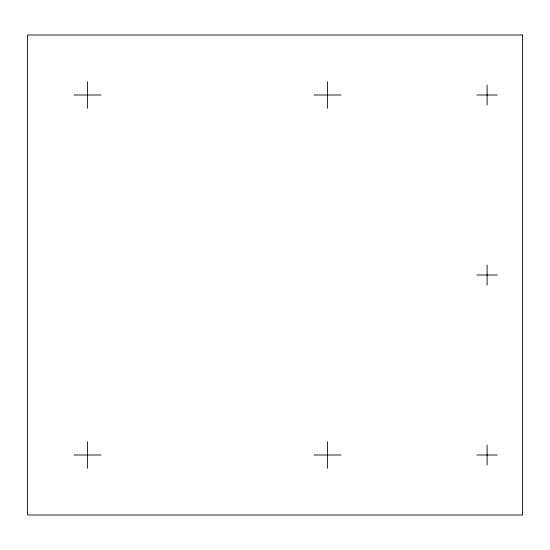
<?xml version="1.0" encoding="UTF-8"?>
<svg xmlns="http://www.w3.org/2000/svg" width="550" height="550" viewBox="0 0 550 550"><rect width="100%" height="100%" fill="white"/><g stroke="black" fill="none" stroke-linecap="round" stroke-linejoin="round"><path stroke-width="0.82" d="M74.002 94.999L101.001 94.999M314.002 94.999L341 94.999M476.898 94.999L497.303 94.999M476.898 275L497.303 275M74.002 455.001L101.001 455.001M314.002 455.001L341 455.001M476.898 455.001L497.303 455.001M487.101 84.954L487.101 105.043M487.101 264.956L487.101 285.044M487.101 444.957L487.101 465.046M327.498 81.703L327.498 108.295M327.498 441.705L327.498 468.297M87.498 81.703L87.498 108.295M87.498 441.705L87.498 468.297M522.5 35.001L27.5 35.001L27.5 514.999L522.5 514.999L522.5 35.001"/></g></svg>
